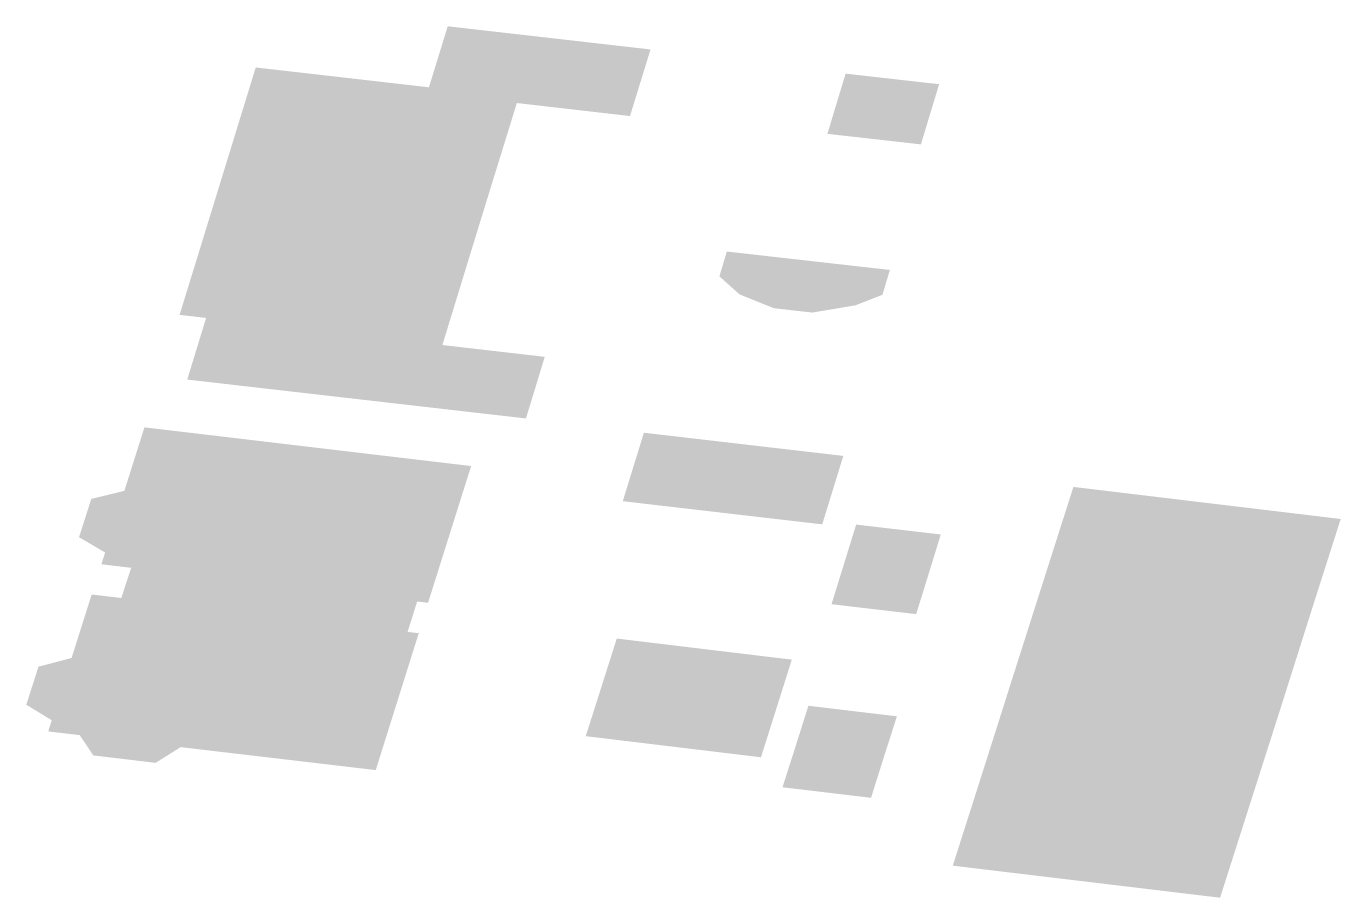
# Model space of a CAD drawing. Header units: inches. Extents: x 5.375811 to 5.376446, y 52.24523 to 52.245652.
import ezdxf

# ---------------------------------------------------------------- set-up
doc = ezdxf.new("R2010")
doc.units = ezdxf.units.IN
doc.header["$MEASUREMENT"] = 0

msp = doc.modelspace()

# ---------------------------------------------------------------- hatches: boundary and pattern name
for points in [[(5.3759033, 52.2455719), (5.3759217, 52.2456317), (5.3760054, 52.2456221), (5.3760145, 52.2456516), (5.3761125, 52.2456404), (5.3761026, 52.2456082), (5.3760479, 52.2456145), (5.3760302, 52.2455572), (5.3759033, 52.2455719)], [(5.3762068, 52.2456287), (5.376198, 52.2455996), (5.3762432, 52.2455945), (5.376252, 52.2456236), (5.3762068, 52.2456287)], [(5.3759033, 52.2455719), (5.3760302, 52.2455572), (5.3760119, 52.2454975), (5.3760614, 52.2454918), (5.3760523, 52.245462), (5.3758886, 52.2454808), (5.3758977, 52.2455106), (5.3758849, 52.2455121), (5.3759033, 52.2455719)], [(5.3761458, 52.2455307), (5.3761555, 52.245522), (5.3761721, 52.2455153), (5.3761907, 52.2455132), (5.3762116, 52.2455167), (5.3762246, 52.2455218), (5.3762282, 52.2455338), (5.3761494, 52.2455427), (5.3761458, 52.2455307)], [(5.3758595, 52.2453837), (5.3758615, 52.2453898), (5.3758471, 52.2453915), (5.3758489, 52.2453972), (5.3758363, 52.2454046), (5.3758422, 52.2454231), (5.3758582, 52.245427), (5.3758679, 52.2454577), (5.3760258, 52.245439), (5.376005, 52.2453729), (5.3759997, 52.2453735), (5.3759978, 52.2453674), (5.3758595, 52.2453837)], [(5.3760991, 52.245422), (5.3761093, 52.2454551), (5.3762057, 52.2454439), (5.3761955, 52.2454108), (5.3760991, 52.245422)], [(5.3763021, 52.2453825), (5.3763169, 52.2454289), (5.3764461, 52.2454134), (5.3764313, 52.245367), (5.3763021, 52.2453825)], [(5.3762067, 52.2453939), (5.3762119, 52.2454107), (5.3762528, 52.2454059), (5.3762476, 52.245389), (5.3762067, 52.2453939)], [(5.3762067, 52.2453939), (5.3762476, 52.245389), (5.3762409, 52.2453674), (5.3762, 52.2453722), (5.3762067, 52.2453939)], [(5.3758595, 52.2453837), (5.3759978, 52.2453674), (5.3759951, 52.2453588), (5.3760005, 52.2453582), (5.3759797, 52.245292), (5.3758854, 52.2453031), (5.3758733, 52.2452955), (5.3758432, 52.2452991), (5.3758366, 52.2453089), (5.3758214, 52.2453107), (5.3758231, 52.2453161), (5.3758108, 52.2453236), (5.3758167, 52.245342), (5.3758327, 52.2453462), (5.3758424, 52.2453769), (5.3758567, 52.2453752), (5.3758595, 52.2453837)], [(5.3762877, 52.2453373), (5.3763021, 52.2453825), (5.3764313, 52.245367), (5.376417, 52.2453218), (5.3762877, 52.2453373)], [(5.3761659, 52.2452982), (5.3760812, 52.2453084), (5.3760962, 52.2453556), (5.3761808, 52.2453454), (5.3761659, 52.2452982)], [(5.3762734, 52.2452922), (5.3762877, 52.2453373), (5.376417, 52.2453218), (5.3764026, 52.2452767), (5.3762734, 52.2452922)], [(5.3761825, 52.2453031), (5.3761888, 52.2453231), (5.3762316, 52.245318), (5.3762252, 52.245298), (5.3761825, 52.2453031)], [(5.3761825, 52.2453031), (5.3762252, 52.245298), (5.3762191, 52.2452786), (5.3761763, 52.2452837), (5.3761825, 52.2453031)], [(5.3762734, 52.2452922), (5.3764026, 52.2452767), (5.3763878, 52.2452303), (5.3762586, 52.2452458), (5.3762734, 52.2452922)]]:
    msp.add_hatch(color=256).paths.add_polyline_path(points, flags=0)

doc.saveas('drawing.dxf')
